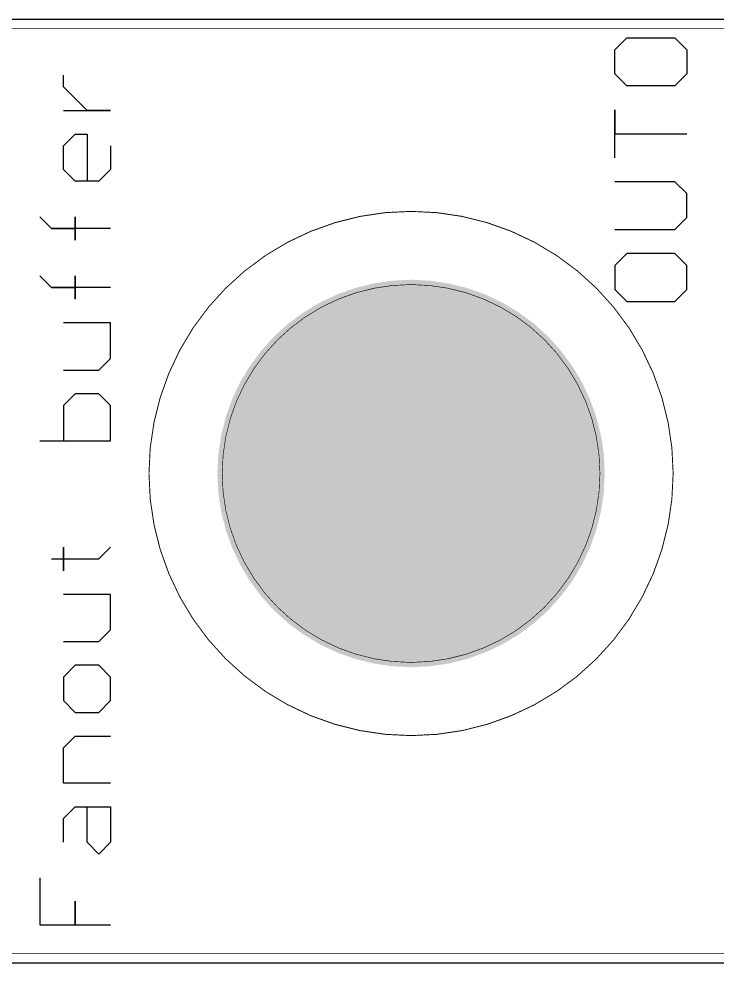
# Model space of a CAD drawing. Header units: millimetres. Extents: x 80 to 209, y 77 to 97.
# Drawn here: x 98.96 to 113.74, y 76.73 to 96.73 of the extents above; entities that cross this region are included whole.
import ezdxf

# ---------------------------------------------------------------- set-up
doc = ezdxf.new("R2010")
doc.units = ezdxf.units.MM
for name, color, linetype in [('BottomLayer', 5, 'Continuous'), ('BottomSolder', 6, 'Continuous'), ('Mechanical1', 6, 'Continuous'), ('Mechanical13', 56, 'Continuous'), ('Mechanical2', 216, 'Continuous'), ('Mechanical4', 56, 'Continuous'), ('MultiLayer', 9, 'Continuous'), ('PadHoleLayer', 156, 'Continuous'), ('TopLayer', 1, 'Continuous'), ('TopOverlay', 2, 'Continuous'), ('TopSolder', 216, 'Continuous')]:
    doc.layers.add(name, color=color, linetype=linetype)

msp = doc.modelspace()

# ---------------------------------------------------------------- linework, layer by layer
at = {"layer": 'BottomLayer', "const_width": 4}
msp.add_lwpolyline([(105.263, 87.101, 1), (109.263, 87.101, 1)], format="xyb", close=True, dxfattribs=at)
at = {"layer": 'BottomSolder', "const_width": 4.102}
msp.add_lwpolyline([(105.212, 87.101, 1), (109.314, 87.101, 1)], format="xyb", close=True, dxfattribs=at)
at = {"layer": 'Mechanical1'}
for points in [[(80.101, 96.72), (208.501, 96.72)], [(80.101, 76.74), (208.501, 76.74)]]:
    msp.add_lwpolyline(points, dxfattribs=at)
for points, const_width in [([(111.263, 87.101, 1), (103.263, 87.101, 1)], 0.0127), ([(103.26, 87.101, 1), (103.266, 87.101, 1)], 0.00635), ([(111.26, 87.101, 1), (111.266, 87.101, 1)], 0.00635)]:
    msp.add_lwpolyline(points, format="xyb", close=True, dxfattribs=dict(at, const_width=const_width))
at = {"layer": 'Mechanical13'}
for points, const_width in [([(112.813, 87.101, 1), (101.713, 87.101, 1)], 0.02), ([(101.708, 87.101, 1), (101.718, 87.101, 1)], 0.01), ([(112.808, 87.101, 1), (112.818, 87.101, 1)], 0.01)]:
    msp.add_lwpolyline(points, format="xyb", close=True, dxfattribs=dict(at, const_width=const_width))
at = {"layer": 'Mechanical2', "const_width": 0.0127}
for points in [[(80.101, 96.72), (208.501, 96.72)], [(80.101, 76.74), (208.501, 76.74)]]:
    msp.add_lwpolyline(points, dxfattribs=at)
at = {"layer": 'Mechanical4', "const_width": 0.0127}
for points in [[(80.101, 96.52), (208.501, 96.52)], [(80.101, 76.94), (208.501, 76.94)]]:
    msp.add_lwpolyline(points, dxfattribs=at)
at = {"layer": 'MultiLayer', "const_width": 4}
msp.add_lwpolyline([(105.263, 87.101, 1), (109.263, 87.101, 1)], format="xyb", close=True, dxfattribs=at)
at = {"layer": 'PadHoleLayer', "const_width": 4}
msp.add_lwpolyline([(105.263, 87.101, 1), (109.263, 87.101, 1)], format="xyb", close=True, dxfattribs=at)
at = {"layer": 'TopLayer', "const_width": 4}
msp.add_lwpolyline([(105.263, 87.101, 1), (109.263, 87.101, 1)], format="xyb", close=True, dxfattribs=at)
at = {"layer": 'TopOverlay'}
for p, q in [((111.578, 96.073), (111.832, 96.327)), ((111.832, 96.327), (112.847, 96.327)), ((112.847, 96.327), (113.101, 96.073)), ((111.578, 95.565), (111.578, 96.073)), ((113.101, 96.073), (113.101, 95.565)), ((99.901, 95.288), (99.901, 95.537)), ((111.832, 95.311), (111.578, 95.565)), ((113.101, 95.565), (112.847, 95.311)), ((100.151, 95.038), (99.901, 95.288)), ((112.847, 95.311), (111.832, 95.311)), ((100.401, 94.788), (100.151, 95.038)), ((99.901, 94.788), (100.901, 94.788)), ((100.901, 94.788), (100.401, 94.788)), ((111.578, 93.787), (111.578, 94.803)), ((111.578, 94.803), (111.578, 94.295)), ((99.901, 94.038), (100.151, 94.288)), ((100.151, 94.288), (100.401, 94.288)), ((100.401, 94.288), (100.401, 93.288)), ((111.578, 94.295), (113.101, 94.295)), ((99.901, 93.538), (99.901, 94.038)), ((100.901, 94.038), (100.901, 93.538)), ((100.151, 93.288), (99.901, 93.538)), ((100.901, 93.538), (100.651, 93.288)), ((100.651, 93.288), (100.151, 93.288)), ((112.847, 93.28), (111.578, 93.28)), ((113.101, 93.026), (112.847, 93.28)), ((113.101, 92.518), (113.101, 93.026)), ((99.652, 92.288), (99.402, 92.538)), ((100.151, 92.039), (100.151, 92.538)), ((100.151, 92.538), (100.151, 92.288)), ((112.847, 92.264), (113.101, 92.518)), ((100.901, 92.288), (99.652, 92.288)), ((99.652, 92.288), (100.151, 92.288)), ((100.151, 92.288), (99.652, 92.288)), ((100.151, 92.288), (100.151, 92.039)), ((111.578, 92.264), (112.847, 92.264)), ((111.832, 91.756), (111.578, 91.502)), ((112.847, 91.756), (111.832, 91.756)), ((113.101, 91.502), (112.847, 91.756)), ((111.578, 91.502), (111.578, 90.994)), ((113.101, 90.994), (113.101, 91.502)), ((99.652, 91.039), (99.402, 91.289)), ((100.151, 90.789), (100.151, 91.289)), ((100.151, 91.289), (100.151, 91.039)), ((100.901, 91.039), (99.652, 91.039)), ((99.652, 91.039), (100.151, 91.039)), ((100.151, 91.039), (99.652, 91.039)), ((100.151, 91.039), (100.151, 90.789)), ((111.578, 90.994), (111.832, 90.74)), ((112.847, 90.74), (113.101, 90.994)), ((111.832, 90.74), (112.847, 90.74)), ((100.901, 90.289), (99.901, 90.289)), ((100.901, 89.539), (100.901, 90.289)), ((100.651, 89.289), (100.901, 89.539)), ((99.901, 89.289), (100.651, 89.289)), ((100.151, 88.79), (99.901, 88.54)), ((100.401, 88.79), (100.151, 88.79)), ((100.651, 88.79), (100.401, 88.79)), ((100.901, 88.54), (100.651, 88.79)), ((99.901, 88.54), (99.901, 87.79)), ((100.901, 87.79), (100.901, 88.54)), ((99.402, 87.79), (100.901, 87.79)), ((99.901, 85.041), (99.901, 85.541)), ((99.901, 85.541), (99.901, 85.291)), ((100.651, 85.291), (100.901, 85.541)), ((99.652, 85.291), (99.901, 85.291)), ((99.901, 85.291), (99.901, 85.041)), ((99.901, 85.291), (100.651, 85.291)), ((100.901, 84.541), (99.901, 84.541)), ((100.901, 83.791), (100.901, 84.541)), ((100.651, 83.541), (100.901, 83.791)), ((99.901, 83.541), (100.651, 83.541)), ((100.151, 83.041), (99.901, 82.792)), ((100.651, 83.041), (100.151, 83.041)), ((100.901, 82.792), (100.651, 83.041)), ((99.901, 82.792), (99.901, 82.292)), ((100.901, 82.292), (100.901, 82.792)), ((99.901, 82.292), (100.151, 82.042)), ((100.651, 82.042), (100.901, 82.292)), ((100.151, 82.042), (100.651, 82.042)), ((99.901, 81.292), (100.151, 81.542)), ((100.151, 81.542), (100.901, 81.542)), ((99.901, 80.542), (99.901, 81.292)), ((100.901, 80.542), (99.901, 80.542)), ((99.901, 79.793), (100.151, 80.042)), ((100.151, 80.042), (100.901, 80.042)), ((100.401, 79.293), (100.401, 80.042)), ((100.901, 80.042), (100.901, 79.293)), ((99.901, 79.293), (99.901, 79.793)), ((100.651, 79.043), (100.401, 79.293)), ((100.901, 79.293), (100.651, 79.043)), ((99.402, 78.543), (99.402, 77.543)), ((100.151, 77.543), (100.151, 78.043)), ((100.151, 78.043), (100.151, 77.543)), ((99.402, 77.543), (100.151, 77.543)), ((100.151, 77.543), (100.901, 77.543))]:
    msp.add_line(p, q, dxfattribs=at)
at = {"layer": 'TopSolder', "const_width": 4.102}
msp.add_lwpolyline([(105.212, 87.101, 1), (109.314, 87.101, 1)], format="xyb", close=True, dxfattribs=at)

doc.saveas('drawing.dxf')
